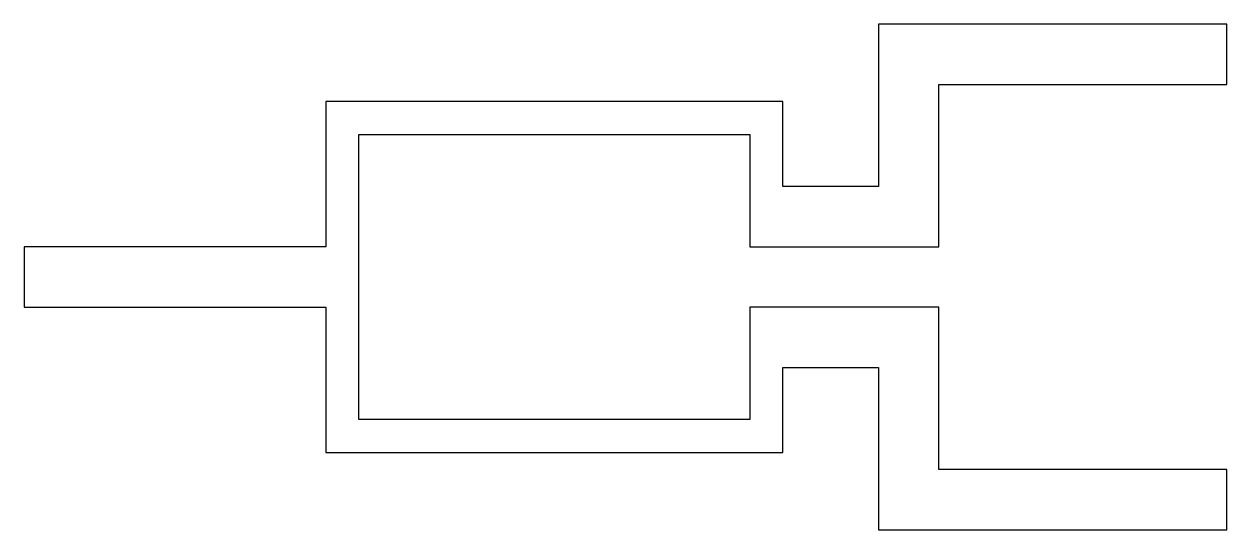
# Model space of a CAD drawing. Header units: millimetres. Extents: x -10 to 27.8, y -7.9 to 7.9.
import ezdxf

# ---------------------------------------------------------------- set-up
doc = ezdxf.new("R2010")
doc.units = ezdxf.units.MM
doc.layers.add('F_Cu', color=1, linetype='CONTINUOUS')

msp = doc.modelspace()

# ---------------------------------------------------------------- linework, layer by layer
at = {"layer": 'F_Cu'}
msp.add_lwpolyline([(-10, -0.949), (-0.5175, -0.949), (-0.5175, -5.5175), (13.836801, -5.5175), (13.836801, -2.847), (16.836801, -2.847), (16.836801, -7.949), (27.785801, -7.949), (27.785801, -6.051), (18.734801, -6.051), (18.734801, -0.949), (12.801801, -0.949), (12.801801, -4.4825), (0.5175, -4.4825), (0.5175, 4.4825), (12.801801, 4.4825), (12.801801, 0.949), (18.734801, 0.949), (18.734801, 6.051), (27.785801, 6.051), (27.785801, 7.949), (16.836801, 7.949), (16.836801, 2.847), (13.836801, 2.847), (13.836801, 5.5175), (-0.5175, 5.5175), (-0.5175, 0.949), (-10, 0.949)], close=True, dxfattribs=at)

doc.saveas('drawing.dxf')
